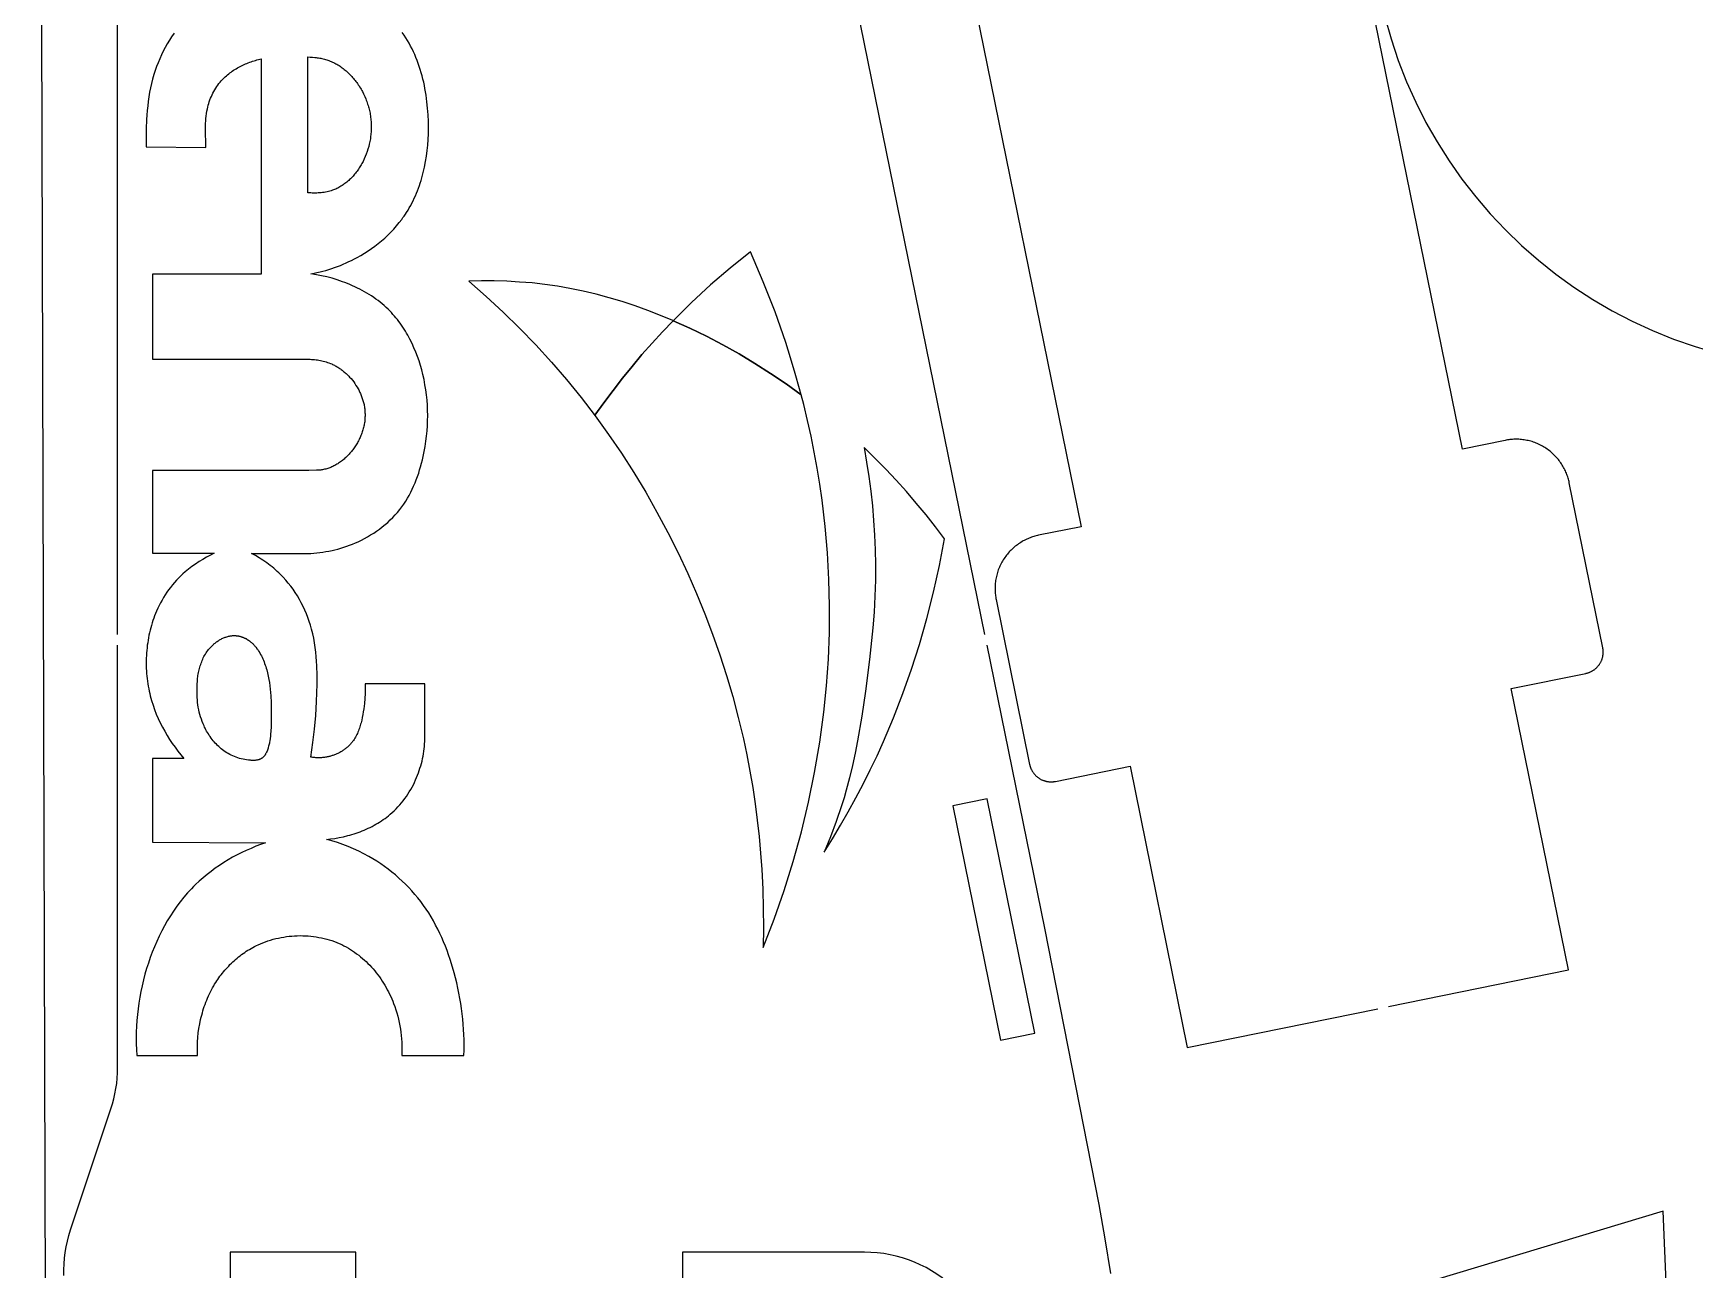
# Model space of a CAD drawing. Extents: x -2485 to -2143, y -68 to 535.
# Drawn here: x -2484.8 to -2332.1, y 138.6 to 252.1 of the extents above; entities that cross this region are included whole.
import ezdxf

# ---------------------------------------------------------------- set-up
doc = ezdxf.new("R2010")
doc.units = 0
doc.layers.add('Contorno', color=5, linetype='Continuous', true_color=0x0000ff)
doc.layers.add('Linha', color=1, linetype='Continuous')

msp = doc.modelspace()

# ---------------------------------------------------------------- linework, layer by layer
at = {"color": 7}
msp.add_lwpolyline([(-2482.28, 531.65), (-2146.82, 534.7, -0.416045), (-2144.29, 532.21), (-2142.6, -62.53, -0.412384), (-2145.07, -65.04), (-2480.54, -68.09, -0.416045), (-2483.06, -65.6), (-2484.75, 529.14, -0.412384)], format="xyb", close=True, dxfattribs=at)
at = {"layer": 'Contorno'}
for points in [[(-2477, 196.92), (-2476.99, 343.29)], [(-2427.19, 343.29), (-2397.38, 196.92)], [(-2360.27, 162.75), (-2343.74, 166.12), (-2349, 191.95), (-2342.14, 193.34), (-2342.1, 193.35), (-2342.06, 193.36), (-2342.01, 193.37), (-2341.97, 193.39), (-2341.93, 193.4), (-2341.88, 193.42), (-2341.84, 193.43), (-2341.79, 193.45), (-2341.75, 193.47), (-2341.71, 193.49), (-2341.66, 193.51), (-2341.62, 193.53), (-2341.58, 193.55), (-2341.54, 193.58), (-2341.49, 193.6), (-2341.45, 193.63), (-2341.41, 193.66), (-2341.37, 193.68), (-2341.33, 193.71), (-2341.29, 193.75), (-2341.25, 193.78), (-2341.21, 193.81), (-2341.17, 193.85), (-2341.14, 193.88), (-2341.1, 193.92), (-2341.07, 193.96), (-2341.03, 193.99), (-2341, 194.03), (-2340.97, 194.07), (-2340.94, 194.11), (-2340.9, 194.16), (-2340.88, 194.2), (-2340.85, 194.24), (-2340.82, 194.29), (-2340.8, 194.33), (-2340.77, 194.38), (-2340.75, 194.42), (-2340.73, 194.47), (-2340.7, 194.52), (-2340.68, 194.56), (-2340.67, 194.61), (-2340.65, 194.66), (-2340.63, 194.71), (-2340.62, 194.76), (-2340.61, 194.81), (-2340.59, 194.86), (-2340.58, 194.9), (-2340.57, 194.95), (-2340.57, 195), (-2340.56, 195.05), (-2340.55, 195.1), (-2340.55, 195.15), (-2340.55, 195.2), (-2340.54, 195.24), (-2340.54, 195.29), (-2340.54, 195.34), (-2340.55, 195.39), (-2340.55, 195.43), (-2340.55, 195.48), (-2340.56, 195.52), (-2340.56, 195.57), (-2340.57, 195.61), (-2340.58, 195.66), (-2340.58, 195.7), (-2343.67, 210.84), (-2343.69, 210.95), (-2343.72, 211.06), (-2343.75, 211.17), (-2343.78, 211.28), (-2343.81, 211.39), (-2343.85, 211.5), (-2343.89, 211.61), (-2343.93, 211.72), (-2343.98, 211.83), (-2344.02, 211.93), (-2344.08, 212.04), (-2344.13, 212.15), (-2344.19, 212.26), (-2344.25, 212.36), (-2344.31, 212.47), (-2344.38, 212.57), (-2344.45, 212.68), (-2344.52, 212.78), (-2344.59, 212.88), (-2344.67, 212.98), (-2344.75, 213.08), (-2344.84, 213.17), (-2344.92, 213.27), (-2345.01, 213.36), (-2345.1, 213.45), (-2345.2, 213.54), (-2345.29, 213.62), (-2345.39, 213.71), (-2345.49, 213.79), (-2345.6, 213.87), (-2345.7, 213.94), (-2345.81, 214.01), (-2345.92, 214.08), (-2346.03, 214.15), (-2346.14, 214.21), (-2346.25, 214.28), (-2346.37, 214.33), (-2346.48, 214.39), (-2346.6, 214.44), (-2346.72, 214.49), (-2346.84, 214.54), (-2346.96, 214.58), (-2347.08, 214.62), (-2347.2, 214.65), (-2347.32, 214.69), (-2347.45, 214.72), (-2347.57, 214.74), (-2347.69, 214.77), (-2347.81, 214.79), (-2347.93, 214.8), (-2348.06, 214.82), (-2348.18, 214.83), (-2348.3, 214.84), (-2348.42, 214.84), (-2348.54, 214.84), (-2348.66, 214.84), (-2348.77, 214.84), (-2348.89, 214.83), (-2349.01, 214.82), (-2349.12, 214.81), (-2349.23, 214.8), (-2349.35, 214.78), (-2349.46, 214.76), (-2349.56, 214.74), (-2353.48, 213.94), (-2374.86, 318.9)], [(-2409.87, 311.77), (-2388.49, 206.81), (-2392.41, 206.02), (-2392.52, 205.99), (-2392.63, 205.97), (-2392.74, 205.94), (-2392.85, 205.91), (-2392.96, 205.87), (-2393.07, 205.84), (-2393.18, 205.8), (-2393.29, 205.75), (-2393.39, 205.71), (-2393.5, 205.66), (-2393.61, 205.61), (-2393.72, 205.55), (-2393.83, 205.5), (-2393.93, 205.44), (-2394.04, 205.37), (-2394.14, 205.31), (-2394.25, 205.24), (-2394.35, 205.16), (-2394.45, 205.09), (-2394.55, 205.01), (-2394.65, 204.93), (-2394.74, 204.85), (-2394.84, 204.76), (-2394.93, 204.67), (-2395.02, 204.58), (-2395.11, 204.49), (-2395.19, 204.39), (-2395.28, 204.29), (-2395.36, 204.19), (-2395.43, 204.09), (-2395.51, 203.98), (-2395.58, 203.88), (-2395.65, 203.77), (-2395.72, 203.66), (-2395.78, 203.54), (-2395.85, 203.43), (-2395.9, 203.32), (-2395.96, 203.2), (-2396.01, 203.08), (-2396.06, 202.96), (-2396.11, 202.84), (-2396.15, 202.72), (-2396.19, 202.6), (-2396.22, 202.48), (-2396.26, 202.36), (-2396.29, 202.24), (-2396.31, 202.12), (-2396.34, 201.99), (-2396.36, 201.87), (-2396.37, 201.75), (-2396.39, 201.63), (-2396.4, 201.51), (-2396.41, 201.39), (-2396.41, 201.27), (-2396.41, 201.15), (-2396.41, 201.03), (-2396.41, 200.91), (-2396.4, 200.79), (-2396.39, 200.68), (-2396.38, 200.56), (-2396.37, 200.45), (-2396.35, 200.34), (-2396.33, 200.23), (-2396.31, 200.12), (-2393.23, 184.98), (-2393.22, 184.94), (-2393.21, 184.89), (-2393.2, 184.85), (-2393.19, 184.81), (-2393.17, 184.76), (-2393.16, 184.72), (-2393.14, 184.67), (-2393.12, 184.63), (-2393.11, 184.59), (-2393.09, 184.54), (-2393.07, 184.5), (-2393.04, 184.46), (-2393.02, 184.41), (-2393, 184.37), (-2392.97, 184.33), (-2392.94, 184.29), (-2392.92, 184.25), (-2392.89, 184.2), (-2392.86, 184.16), (-2392.83, 184.12), (-2392.79, 184.09), (-2392.76, 184.05), (-2392.73, 184.01), (-2392.69, 183.97), (-2392.65, 183.94), (-2392.62, 183.9), (-2392.58, 183.87), (-2392.54, 183.83), (-2392.5, 183.8), (-2392.46, 183.77), (-2392.42, 183.74), (-2392.37, 183.71), (-2392.33, 183.68), (-2392.29, 183.66), (-2392.24, 183.63), (-2392.19, 183.61), (-2392.15, 183.58), (-2392.1, 183.56), (-2392.06, 183.54), (-2392.01, 183.52), (-2391.96, 183.5), (-2391.91, 183.49), (-2391.86, 183.47), (-2391.81, 183.46), (-2391.77, 183.44), (-2391.72, 183.43), (-2391.67, 183.42), (-2391.62, 183.41), (-2391.57, 183.4), (-2391.52, 183.4), (-2391.47, 183.39), (-2391.42, 183.39), (-2391.38, 183.38), (-2391.33, 183.38), (-2391.28, 183.38), (-2391.23, 183.38), (-2391.19, 183.38), (-2391.14, 183.38), (-2391.09, 183.39), (-2391.05, 183.39), (-2391, 183.4), (-2390.96, 183.4), (-2390.91, 183.41), (-2390.87, 183.42), (-2384.01, 184.82), (-2378.75, 158.99), (-2361.25, 162.55)], [(-2397.17, 195.92), (-2391.88, 169.93), (-2386.88, 144.57), (-2386.31, 141.41), (-2385.81, 138.22)], [(-2334.44, 129.39), (-2335.04, 143.96), (-2374.94, 131.93)], [(-2455.11, 137.17), (-2455.11, 140.19), (-2466.65, 140.19), (-2466.64, 125.91)]]:
    msp.add_lwpolyline(points, dxfattribs=at)
for points in [[(-2481.93, 138.05, -0.088752), (-2481.32, 142.23), (-2477.62, 153.34, 0.08061), (-2477, 157.14), (-2477, 195.92)], [(-2396.41, 128.16, 0.415004), (-2408.41, 140.19), (-2425.11, 140.19), (-2425.11, 137.19)]]:
    msp.add_lwpolyline(points, format="xyb", dxfattribs=at)
msp.add_lwpolyline([(-2392.76, 160.3), (-2397.14, 181.81), (-2400.28, 181.17), (-2395.9, 159.66)], close=True, dxfattribs=at)
msp.add_arc((-2318.94, 264.29), 43, 90.6662, 269.3338, dxfattribs=at)
at = {"layer": 'Linha'}
msp.add_lwpolyline([(-2471.82, 252.13), (-2472.04, 251.81), (-2472.25, 251.49), (-2472.44, 251.15), (-2472.63, 250.82), (-2472.81, 250.47), (-2472.98, 250.13), (-2473.14, 249.77), (-2473.29, 249.42), (-2473.43, 249.06), (-2473.56, 248.69), (-2473.67, 248.33), (-2473.79, 247.92), (-2473.89, 247.52), (-2473.98, 247.11), (-2474.06, 246.7), (-2474.13, 246.28), (-2474.19, 245.87), (-2474.24, 245.45), (-2474.28, 245.03), (-2474.31, 244.61), (-2474.34, 244.2), (-2474.37, 243.36), (-2474.37, 242.52), (-2474.37, 241.69), (-2468.91, 241.64), (-2468.93, 243.41), (-2468.92, 243.85), (-2468.91, 244.08), (-2468.89, 244.3), (-2468.87, 244.52), (-2468.84, 244.74), (-2468.8, 244.96), (-2468.76, 245.18), (-2468.72, 245.35), (-2468.68, 245.51), (-2468.63, 245.68), (-2468.58, 245.84), (-2468.52, 246), (-2468.46, 246.16), (-2468.39, 246.32), (-2468.32, 246.48), (-2468.25, 246.63), (-2468.17, 246.78), (-2468.08, 246.93), (-2467.99, 247.08), (-2467.9, 247.22), (-2467.8, 247.36), (-2467.7, 247.5), (-2467.59, 247.63), (-2467.5, 247.74), (-2467.41, 247.84), (-2467.31, 247.94), (-2467.22, 248.03), (-2467.12, 248.13), (-2467.01, 248.22), (-2466.91, 248.31), (-2466.8, 248.4), (-2466.69, 248.48), (-2466.58, 248.56), (-2466.47, 248.64), (-2466.36, 248.72), (-2466.24, 248.8), (-2466.12, 248.87), (-2466, 248.94), (-2465.88, 249.01), (-2465.76, 249.07), (-2465.63, 249.14), (-2465.51, 249.2), (-2465.38, 249.25), (-2465.25, 249.31), (-2465.13, 249.36), (-2465, 249.41), (-2464.87, 249.46), (-2464.74, 249.51), (-2464.6, 249.55), (-2464.47, 249.59), (-2464.34, 249.63), (-2464.21, 249.67), (-2464.07, 249.7), (-2463.94, 249.73), (-2463.81, 249.76), (-2463.81, 229.99), (-2473.81, 229.99), (-2473.81, 222.18), (-2459.45, 222.18), (-2459.31, 222.18), (-2459.18, 222.17), (-2459.04, 222.16), (-2458.91, 222.15), (-2458.77, 222.14), (-2458.64, 222.12), (-2458.51, 222.1), (-2458.37, 222.07), (-2458.24, 222.05), (-2458.11, 222.02), (-2457.98, 221.98), (-2457.85, 221.94), (-2457.72, 221.9), (-2457.59, 221.86), (-2457.46, 221.81), (-2457.34, 221.76), (-2457.25, 221.72), (-2457.17, 221.68), (-2457.09, 221.64), (-2457.01, 221.59), (-2456.93, 221.55), (-2456.85, 221.5), (-2456.77, 221.45), (-2456.69, 221.4), (-2456.61, 221.35), (-2456.53, 221.3), (-2456.46, 221.25), (-2456.38, 221.19), (-2456.31, 221.13), (-2456.24, 221.07), (-2456.16, 221.01), (-2456.09, 220.95), (-2456.02, 220.89), (-2455.95, 220.82), (-2455.89, 220.76), (-2455.82, 220.69), (-2455.75, 220.62), (-2455.69, 220.55), (-2455.56, 220.41), (-2455.44, 220.26), (-2455.32, 220.11), (-2455.21, 219.95), (-2455.11, 219.79), (-2455, 219.63), (-2454.91, 219.46), (-2454.86, 219.38), (-2454.82, 219.29), (-2454.78, 219.2), (-2454.74, 219.12), (-2454.7, 219.03), (-2454.66, 218.94), (-2454.62, 218.85), (-2454.59, 218.76), (-2454.56, 218.67), (-2454.53, 218.58), (-2454.5, 218.49), (-2454.47, 218.4), (-2454.44, 218.3), (-2454.42, 218.21), (-2454.4, 218.12), (-2454.37, 218.02), (-2454.36, 217.93), (-2454.34, 217.83), (-2454.32, 217.74), (-2454.31, 217.64), (-2454.3, 217.55), (-2454.29, 217.45), (-2454.28, 217.36), (-2454.28, 217.26), (-2454.27, 217.16), (-2454.27, 217.07), (-2454.27, 216.97), (-2454.28, 216.87), (-2454.28, 216.77), (-2454.29, 216.66), (-2454.3, 216.56), (-2454.31, 216.45), (-2454.33, 216.34), (-2454.35, 216.24), (-2454.37, 216.13), (-2454.39, 216.03), (-2454.41, 215.92), (-2454.44, 215.82), (-2454.47, 215.72), (-2454.5, 215.61), (-2454.53, 215.51), (-2454.57, 215.41), (-2454.61, 215.31), (-2454.65, 215.2), (-2454.69, 215.1), (-2454.73, 215), (-2454.78, 214.91), (-2454.83, 214.81), (-2454.87, 214.71), (-2454.93, 214.61), (-2454.98, 214.52), (-2455.03, 214.42), (-2455.09, 214.33), (-2455.15, 214.24), (-2455.21, 214.15), (-2455.27, 214.06), (-2455.33, 213.97), (-2455.4, 213.88), (-2455.46, 213.8), (-2455.53, 213.71), (-2455.6, 213.63), (-2455.67, 213.55), (-2455.74, 213.47), (-2455.82, 213.39), (-2455.89, 213.31), (-2455.97, 213.24), (-2456.04, 213.16), (-2456.12, 213.09), (-2456.2, 213.02), (-2456.28, 212.96), (-2456.36, 212.89), (-2456.45, 212.83), (-2456.53, 212.76), (-2456.61, 212.7), (-2456.7, 212.64), (-2456.79, 212.59), (-2456.88, 212.54), (-2456.96, 212.48), (-2457.05, 212.43), (-2457.14, 212.39), (-2457.24, 212.34), (-2457.33, 212.3), (-2457.42, 212.26), (-2457.51, 212.22), (-2457.61, 212.19), (-2457.7, 212.16), (-2457.8, 212.13), (-2457.89, 212.1), (-2457.99, 212.08), (-2458.09, 212.06), (-2458.18, 212.04), (-2458.28, 212.02), (-2458.35, 212.01), (-2458.43, 212.01), (-2458.57, 211.99), (-2458.72, 211.99), (-2459.45, 211.97), (-2473.81, 211.97), (-2473.81, 204.38), (-2468.13, 204.38), (-2468.48, 204.19), (-2468.84, 204), (-2469.18, 203.8), (-2469.52, 203.6), (-2469.85, 203.38), (-2470.18, 203.15), (-2470.33, 203.04), (-2470.49, 202.92), (-2470.64, 202.8), (-2470.79, 202.67), (-2471, 202.48), (-2471.21, 202.29), (-2471.41, 202.09), (-2471.6, 201.89), (-2471.79, 201.68), (-2471.97, 201.46), (-2472.15, 201.24), (-2472.32, 201.02), (-2472.48, 200.79), (-2472.63, 200.55), (-2472.78, 200.31), (-2472.92, 200.07), (-2473.06, 199.82), (-2473.19, 199.57), (-2473.31, 199.32), (-2473.42, 199.06), (-2473.51, 198.85), (-2473.6, 198.63), (-2473.68, 198.42), (-2473.76, 198.2), (-2473.83, 197.98), (-2473.89, 197.75), (-2473.96, 197.53), (-2474.02, 197.3), (-2474.07, 197.07), (-2474.12, 196.85), (-2474.17, 196.62), (-2474.21, 196.39), (-2474.24, 196.15), (-2474.28, 195.92), (-2474.3, 195.69), (-2474.33, 195.45), (-2474.35, 195.22), (-2474.36, 194.98), (-2474.37, 194.75), (-2474.38, 194.51), (-2474.38, 194.27), (-2474.38, 194.04), (-2474.37, 193.8), (-2474.36, 193.57), (-2474.34, 193.33), (-2474.32, 193.09), (-2474.29, 192.86), (-2474.26, 192.63), (-2474.23, 192.39), (-2474.19, 192.16), (-2474.15, 191.93), (-2474.1, 191.7), (-2474.05, 191.48), (-2474, 191.27), (-2473.94, 191.06), (-2473.88, 190.85), (-2473.75, 190.43), (-2473.6, 190.01), (-2473.45, 189.61), (-2473.27, 189.2), (-2473.09, 188.81), (-2472.89, 188.41), (-2472.68, 188.03), (-2472.46, 187.65), (-2472.23, 187.28), (-2471.98, 186.91), (-2471.73, 186.56), (-2471.47, 186.21), (-2471.2, 185.87), (-2470.92, 185.54), (-2473.81, 185.54), (-2473.81, 177.84), (-2463.43, 177.78), (-2463.87, 177.62), (-2464.31, 177.46), (-2464.75, 177.27), (-2465.18, 177.08), (-2465.6, 176.88), (-2466.03, 176.67), (-2466.44, 176.45), (-2466.85, 176.21), (-2467.25, 175.96), (-2467.65, 175.71), (-2468.04, 175.44), (-2468.42, 175.16), (-2468.79, 174.87), (-2469.15, 174.57), (-2469.51, 174.26), (-2469.85, 173.94), (-2470.03, 173.76), (-2470.22, 173.57), (-2470.4, 173.37), (-2470.58, 173.18), (-2470.92, 172.78), (-2471.25, 172.37), (-2471.57, 171.95), (-2471.87, 171.51), (-2472.16, 171.07), (-2472.44, 170.62), (-2472.7, 170.16), (-2472.95, 169.69), (-2473.19, 169.21), (-2473.41, 168.73), (-2473.62, 168.24), (-2473.82, 167.75), (-2474.01, 167.25), (-2474.18, 166.74), (-2474.34, 166.23), (-2474.49, 165.71), (-2474.63, 165.19), (-2474.75, 164.66), (-2474.87, 164.13), (-2474.97, 163.6), (-2475.05, 163.07), (-2475.12, 162.54), (-2475.18, 162.01), (-2475.23, 161.47), (-2475.27, 160.94), (-2475.29, 160.4), (-2475.3, 159.87), (-2475.29, 159.33), (-2475.27, 158.8), (-2475.24, 158.26), (-2469.67, 158.26), (-2469.68, 158.67), (-2469.68, 159.08), (-2469.66, 159.5), (-2469.63, 159.91), (-2469.59, 160.32), (-2469.53, 160.74), (-2469.46, 161.15), (-2469.38, 161.56), (-2469.33, 161.76), (-2469.28, 161.96), (-2469.22, 162.16), (-2469.16, 162.36), (-2469.1, 162.56), (-2469.04, 162.76), (-2468.97, 162.95), (-2468.89, 163.15), (-2468.82, 163.34), (-2468.74, 163.53), (-2468.65, 163.72), (-2468.57, 163.91), (-2468.47, 164.1), (-2468.38, 164.28), (-2468.28, 164.47), (-2468.18, 164.65), (-2468.09, 164.8), (-2467.99, 164.95), (-2467.9, 165.1), (-2467.8, 165.24), (-2467.7, 165.39), (-2467.6, 165.53), (-2467.49, 165.67), (-2467.38, 165.81), (-2467.27, 165.94), (-2467.16, 166.08), (-2467.04, 166.21), (-2466.92, 166.34), (-2466.8, 166.47), (-2466.68, 166.6), (-2466.55, 166.72), (-2466.43, 166.84), (-2466.3, 166.96), (-2466.17, 167.08), (-2466.03, 167.19), (-2465.89, 167.3), (-2465.76, 167.41), (-2465.62, 167.52), (-2465.47, 167.62), (-2465.33, 167.72), (-2465.18, 167.82), (-2465.03, 167.91), (-2464.88, 168), (-2464.73, 168.09), (-2464.58, 168.18), (-2464.42, 168.26), (-2464.26, 168.34), (-2464.1, 168.42), (-2463.88, 168.52), (-2463.65, 168.61), (-2463.42, 168.7), (-2463.19, 168.78), (-2462.95, 168.85), (-2462.71, 168.92), (-2462.47, 168.99), (-2462.23, 169.04), (-2461.99, 169.09), (-2461.74, 169.13), (-2461.49, 169.17), (-2461.25, 169.2), (-2461, 169.22), (-2460.75, 169.24), (-2460.5, 169.25), (-2460.25, 169.26), (-2460, 169.25), (-2459.75, 169.25), (-2459.51, 169.23), (-2459.26, 169.21), (-2459.01, 169.18), (-2458.77, 169.15), (-2458.52, 169.1), (-2458.28, 169.06), (-2458.04, 169), (-2457.8, 168.94), (-2457.56, 168.87), (-2457.33, 168.8), (-2457.09, 168.71), (-2456.87, 168.63), (-2456.64, 168.53), (-2456.42, 168.43), (-2456.21, 168.33), (-2456.01, 168.22), (-2455.81, 168.11), (-2455.61, 167.99), (-2455.42, 167.87), (-2455.23, 167.74), (-2455.05, 167.6), (-2454.86, 167.47), (-2454.69, 167.32), (-2454.51, 167.17), (-2454.34, 167.02), (-2454.17, 166.87), (-2454.01, 166.7), (-2453.85, 166.54), (-2453.69, 166.37), (-2453.54, 166.2), (-2453.39, 166.02), (-2453.24, 165.84), (-2453.1, 165.66), (-2452.96, 165.47), (-2452.83, 165.28), (-2452.7, 165.09), (-2452.58, 164.89), (-2452.45, 164.7), (-2452.34, 164.5), (-2452.23, 164.29), (-2452.12, 164.09), (-2452.02, 163.88), (-2451.92, 163.67), (-2451.82, 163.46), (-2451.73, 163.25), (-2451.65, 163.04), (-2451.54, 162.75), (-2451.45, 162.46), (-2451.36, 162.17), (-2451.27, 161.87), (-2451.2, 161.58), (-2451.14, 161.28), (-2451.08, 160.98), (-2451.03, 160.68), (-2450.99, 160.38), (-2450.96, 160.08), (-2450.93, 159.77), (-2450.91, 159.47), (-2450.9, 159.17), (-2450.9, 158.87), (-2450.9, 158.56), (-2450.91, 158.26), (-2445.19, 158.26), (-2445.17, 158.74), (-2445.17, 159.22), (-2445.18, 159.69), (-2445.19, 160.17), (-2445.22, 160.65), (-2445.25, 161.13), (-2445.3, 161.6), (-2445.35, 162.08), (-2445.41, 162.56), (-2445.48, 163.03), (-2445.56, 163.5), (-2445.65, 163.97), (-2445.75, 164.45), (-2445.85, 164.91), (-2445.97, 165.38), (-2446.09, 165.85), (-2446.33, 166.67), (-2446.46, 167.08), (-2446.6, 167.49), (-2446.74, 167.89), (-2446.9, 168.29), (-2447.06, 168.69), (-2447.23, 169.08), (-2447.41, 169.47), (-2447.59, 169.85), (-2447.79, 170.23), (-2448, 170.61), (-2448.21, 170.97), (-2448.43, 171.34), (-2448.67, 171.69), (-2448.91, 172.04), (-2449.16, 172.38), (-2449.42, 172.72), (-2449.69, 173.04), (-2449.97, 173.36), (-2450.26, 173.67), (-2450.55, 173.97), (-2450.86, 174.27), (-2451.17, 174.55), (-2451.49, 174.83), (-2451.82, 175.1), (-2452.15, 175.36), (-2452.49, 175.62), (-2452.84, 175.86), (-2453.2, 176.09), (-2453.56, 176.31), (-2453.92, 176.53), (-2454.39, 176.78), (-2454.86, 177.02), (-2455.34, 177.24), (-2455.83, 177.44), (-2456.32, 177.63), (-2456.82, 177.8), (-2457.32, 177.96), (-2457.83, 178.1), (-2457.44, 178.14), (-2457.04, 178.19), (-2456.65, 178.26), (-2456.26, 178.34), (-2455.87, 178.44), (-2455.68, 178.49), (-2455.48, 178.54), (-2455.29, 178.6), (-2455.1, 178.67), (-2454.91, 178.73), (-2454.72, 178.8), (-2454.54, 178.87), (-2454.35, 178.95), (-2454.17, 179.03), (-2453.99, 179.12), (-2453.81, 179.2), (-2453.63, 179.29), (-2453.45, 179.39), (-2453.28, 179.49), (-2453.1, 179.59), (-2452.94, 179.69), (-2452.77, 179.8), (-2452.6, 179.91), (-2452.44, 180.03), (-2452.28, 180.15), (-2452.13, 180.27), (-2451.98, 180.4), (-2451.79, 180.56), (-2451.61, 180.73), (-2451.43, 180.9), (-2451.26, 181.08), (-2451.09, 181.27), (-2450.93, 181.45), (-2450.78, 181.65), (-2450.63, 181.85), (-2450.48, 182.05), (-2450.34, 182.25), (-2450.21, 182.46), (-2450.08, 182.68), (-2449.96, 182.89), (-2449.84, 183.11), (-2449.73, 183.33), (-2449.63, 183.56), (-2449.54, 183.77), (-2449.45, 183.98), (-2449.37, 184.2), (-2449.3, 184.41), (-2449.23, 184.63), (-2449.16, 184.85), (-2449.1, 185.07), (-2449.04, 185.29), (-2448.99, 185.51), (-2448.95, 185.74), (-2448.91, 185.96), (-2448.87, 186.19), (-2448.84, 186.41), (-2448.82, 186.64), (-2448.8, 186.87), (-2448.78, 187.09), (-2448.78, 192.38), (-2454.26, 192.38), (-2454.26, 192.16), (-2454.26, 191.94), (-2454.26, 191.71), (-2454.27, 191.49), (-2454.3, 191.04), (-2454.34, 190.59), (-2454.4, 190.08), (-2454.44, 189.82), (-2454.48, 189.56), (-2454.53, 189.3), (-2454.58, 189.05), (-2454.64, 188.79), (-2454.68, 188.67), (-2454.71, 188.54), (-2454.75, 188.42), (-2454.79, 188.3), (-2454.84, 188.18), (-2454.88, 188.06), (-2454.93, 187.94), (-2454.98, 187.83), (-2455.03, 187.72), (-2455.09, 187.6), (-2455.15, 187.49), (-2455.21, 187.39), (-2455.28, 187.28), (-2455.35, 187.18), (-2455.42, 187.08), (-2455.46, 187.03), (-2455.5, 186.98), (-2455.54, 186.93), (-2455.58, 186.89), (-2455.62, 186.84), (-2455.66, 186.79), (-2455.71, 186.74), (-2455.77, 186.69), (-2455.82, 186.63), (-2455.88, 186.58), (-2455.94, 186.53), (-2456, 186.48), (-2456.06, 186.43), (-2456.12, 186.39), (-2456.18, 186.34), (-2456.24, 186.3), (-2456.31, 186.25), (-2456.37, 186.21), (-2456.44, 186.17), (-2456.51, 186.13), (-2456.58, 186.09), (-2456.64, 186.06), (-2456.71, 186.02), (-2456.78, 185.99), (-2456.86, 185.95), (-2456.93, 185.92), (-2457, 185.89), (-2457.07, 185.86), (-2457.15, 185.84), (-2457.22, 185.81), (-2457.29, 185.79), (-2457.37, 185.76), (-2457.44, 185.74), (-2457.52, 185.72), (-2457.6, 185.7), (-2457.67, 185.69), (-2457.75, 185.67), (-2457.82, 185.66), (-2457.91, 185.64), (-2458, 185.63), (-2458.09, 185.62), (-2458.18, 185.61), (-2458.27, 185.6), (-2458.36, 185.6), (-2458.45, 185.6), (-2458.54, 185.59), (-2458.63, 185.6), (-2458.72, 185.6), (-2458.81, 185.6), (-2458.9, 185.61), (-2458.99, 185.62), (-2459.08, 185.63), (-2459.17, 185.64), (-2459.26, 185.66), (-2459.07, 186.98), (-2458.93, 188.23), (-2458.81, 189.47), (-2458.73, 190.76), (-2458.7, 191.54), (-2458.68, 192.35), (-2458.68, 193.18), (-2458.7, 194.02), (-2458.73, 194.45), (-2458.76, 194.87), (-2458.8, 195.3), (-2458.86, 195.73), (-2458.92, 196.15), (-2458.99, 196.57), (-2459.08, 196.98), (-2459.18, 197.39), (-2459.28, 197.76), (-2459.4, 198.12), (-2459.52, 198.47), (-2459.66, 198.82), (-2459.8, 199.16), (-2459.96, 199.49), (-2460.13, 199.82), (-2460.3, 200.14), (-2460.49, 200.45), (-2460.68, 200.76), (-2460.89, 201.06), (-2461.1, 201.35), (-2461.33, 201.63), (-2461.56, 201.91), (-2461.8, 202.17), (-2462.05, 202.43), (-2462.2, 202.57), (-2462.35, 202.71), (-2462.51, 202.85), (-2462.66, 202.99), (-2462.82, 203.12), (-2462.98, 203.25), (-2463.15, 203.37), (-2463.31, 203.49), (-2463.48, 203.61), (-2463.65, 203.73), (-2463.82, 203.84), (-2464, 203.95), (-2464.35, 204.17), (-2464.71, 204.36), (-2459.27, 204.36), (-2458.99, 204.38), (-2458.71, 204.41), (-2458.43, 204.44), (-2458.15, 204.48), (-2457.87, 204.52), (-2457.59, 204.57), (-2457.31, 204.63), (-2457.04, 204.69), (-2456.77, 204.76), (-2456.49, 204.84), (-2456.22, 204.92), (-2455.95, 205.01), (-2455.69, 205.1), (-2455.42, 205.21), (-2455.16, 205.32), (-2454.9, 205.43), (-2454.61, 205.57), (-2454.32, 205.72), (-2454.04, 205.88), (-2453.76, 206.05), (-2453.48, 206.22), (-2453.21, 206.4), (-2452.95, 206.59), (-2452.69, 206.79), (-2452.44, 207), (-2452.19, 207.21), (-2451.96, 207.43), (-2451.73, 207.66), (-2451.51, 207.89), (-2451.3, 208.13), (-2451.09, 208.38), (-2450.99, 208.51), (-2450.9, 208.64), (-2450.72, 208.89), (-2450.54, 209.15), (-2450.38, 209.42), (-2450.22, 209.69), (-2450.08, 209.97), (-2449.94, 210.25), (-2449.81, 210.54), (-2449.68, 210.83), (-2449.57, 211.12), (-2449.46, 211.42), (-2449.35, 211.72), (-2449.26, 212.02), (-2449.17, 212.32), (-2449.09, 212.63), (-2449.01, 212.94), (-2448.94, 213.25), (-2448.84, 213.71), (-2448.75, 214.18), (-2448.68, 214.65), (-2448.62, 215.13), (-2448.58, 215.6), (-2448.54, 216.07), (-2448.53, 216.54), (-2448.52, 217.02), (-2448.53, 217.49), (-2448.55, 217.97), (-2448.58, 218.44), (-2448.63, 218.91), (-2448.69, 219.38), (-2448.77, 219.85), (-2448.86, 220.32), (-2448.96, 220.79), (-2449.07, 221.21), (-2449.19, 221.62), (-2449.32, 222.04), (-2449.46, 222.44), (-2449.61, 222.85), (-2449.78, 223.25), (-2449.96, 223.64), (-2450.15, 224.03), (-2450.25, 224.22), (-2450.35, 224.4), (-2450.46, 224.59), (-2450.57, 224.77), (-2450.69, 224.96), (-2450.8, 225.13), (-2450.92, 225.31), (-2451.05, 225.49), (-2451.17, 225.66), (-2451.3, 225.83), (-2451.44, 225.99), (-2451.57, 226.15), (-2451.71, 226.31), (-2451.86, 226.47), (-2452, 226.63), (-2452.15, 226.78), (-2452.33, 226.94), (-2452.51, 227.11), (-2452.7, 227.27), (-2452.89, 227.42), (-2453.08, 227.57), (-2453.28, 227.72), (-2453.48, 227.86), (-2453.69, 228), (-2453.89, 228.13), (-2454.1, 228.26), (-2454.32, 228.39), (-2454.54, 228.51), (-2454.76, 228.62), (-2454.98, 228.73), (-2455.2, 228.84), (-2455.43, 228.94), (-2455.66, 229.04), (-2455.89, 229.14), (-2456.12, 229.23), (-2456.36, 229.31), (-2456.83, 229.48), (-2457.31, 229.62), (-2457.79, 229.75), (-2458.27, 229.86), (-2458.75, 229.95), (-2459.24, 230.03), (-2458.96, 230.09), (-2458.69, 230.15), (-2458.41, 230.21), (-2458.14, 230.28), (-2457.87, 230.35), (-2457.6, 230.43), (-2457.33, 230.52), (-2457.07, 230.61), (-2456.8, 230.71), (-2456.54, 230.81), (-2456.28, 230.92), (-2456.02, 231.03), (-2455.76, 231.15), (-2455.51, 231.27), (-2455.25, 231.4), (-2455, 231.53), (-2454.66, 231.72), (-2454.33, 231.92), (-2454, 232.13), (-2453.68, 232.35), (-2453.37, 232.58), (-2453.06, 232.82), (-2452.76, 233.07), (-2452.47, 233.32), (-2452.18, 233.59), (-2451.91, 233.86), (-2451.64, 234.14), (-2451.38, 234.43), (-2451.14, 234.73), (-2450.9, 235.03), (-2450.79, 235.19), (-2450.68, 235.34), (-2450.57, 235.5), (-2450.46, 235.66), (-2450.33, 235.87), (-2450.21, 236.09), (-2450.08, 236.3), (-2449.97, 236.52), (-2449.85, 236.75), (-2449.75, 236.97), (-2449.64, 237.2), (-2449.55, 237.43), (-2449.45, 237.66), (-2449.36, 237.89), (-2449.28, 238.13), (-2449.2, 238.37), (-2449.12, 238.61), (-2449.05, 238.85), (-2448.99, 239.09), (-2448.93, 239.34), (-2448.81, 239.83), (-2448.72, 240.34), (-2448.64, 240.84), (-2448.57, 241.35), (-2448.52, 241.86), (-2448.49, 242.38), (-2448.46, 242.9), (-2448.46, 243.42), (-2448.46, 244.03), (-2448.48, 244.63), (-2448.53, 245.24), (-2448.59, 245.84), (-2448.67, 246.44), (-2448.72, 246.74), (-2448.77, 247.04), (-2448.83, 247.33), (-2448.89, 247.62), (-2448.96, 247.92), (-2449.03, 248.2), (-2449.11, 248.49), (-2449.2, 248.78), (-2449.29, 249.06), (-2449.39, 249.34), (-2449.49, 249.61), (-2449.6, 249.89), (-2449.71, 250.16), (-2449.84, 250.42), (-2449.96, 250.69), (-2450.1, 250.95), (-2450.23, 251.2), (-2450.38, 251.45), (-2450.53, 251.7), (-2450.69, 251.95), (-2450.86, 252.19)], dxfattribs=at)
for points in [[(-2459.31, 249.94), (-2459.09, 249.93), (-2458.88, 249.91), (-2458.77, 249.9), (-2458.66, 249.88), (-2458.55, 249.87), (-2458.44, 249.85), (-2458.33, 249.83), (-2458.23, 249.8), (-2458.12, 249.78), (-2458.01, 249.75), (-2457.91, 249.72), (-2457.8, 249.69), (-2457.7, 249.65), (-2457.59, 249.62), (-2457.48, 249.57), (-2457.38, 249.53), (-2457.27, 249.48), (-2457.17, 249.43), (-2457.06, 249.38), (-2456.96, 249.33), (-2456.86, 249.27), (-2456.76, 249.21), (-2456.66, 249.15), (-2456.57, 249.09), (-2456.47, 249.02), (-2456.38, 248.95), (-2456.28, 248.88), (-2456.19, 248.81), (-2456.1, 248.74), (-2456.01, 248.66), (-2455.92, 248.58), (-2455.83, 248.5), (-2455.75, 248.42), (-2455.66, 248.34), (-2455.58, 248.25), (-2455.5, 248.16), (-2455.42, 248.07), (-2455.34, 247.98), (-2455.26, 247.89), (-2455.19, 247.8), (-2455.11, 247.7), (-2455.04, 247.6), (-2454.97, 247.5), (-2454.9, 247.4), (-2454.83, 247.3), (-2454.77, 247.2), (-2454.7, 247.09), (-2454.64, 246.99), (-2454.58, 246.88), (-2454.52, 246.77), (-2454.41, 246.55), (-2454.3, 246.32), (-2454.21, 246.09), (-2454.16, 245.98), (-2454.12, 245.86), (-2454.08, 245.74), (-2454.04, 245.62), (-2454, 245.5), (-2453.97, 245.38), (-2453.93, 245.26), (-2453.9, 245.14), (-2453.87, 245.02), (-2453.84, 244.9), (-2453.82, 244.77), (-2453.8, 244.65), (-2453.78, 244.53), (-2453.76, 244.4), (-2453.74, 244.28), (-2453.73, 244.15), (-2453.72, 244.02), (-2453.71, 243.9), (-2453.71, 243.77), (-2453.7, 243.65), (-2453.7, 243.52), (-2453.7, 243.4), (-2453.71, 243.28), (-2453.71, 243.16), (-2453.72, 243.04), (-2453.73, 242.92), (-2453.74, 242.79), (-2453.76, 242.67), (-2453.79, 242.43), (-2453.83, 242.19), (-2453.89, 241.95), (-2453.94, 241.72), (-2454.01, 241.48), (-2454.09, 241.25), (-2454.17, 241.02), (-2454.26, 240.8), (-2454.36, 240.58), (-2454.46, 240.36), (-2454.52, 240.26), (-2454.57, 240.15), (-2454.63, 240.05), (-2454.69, 239.95), (-2454.75, 239.85), (-2454.81, 239.75), (-2454.88, 239.65), (-2454.95, 239.55), (-2455.01, 239.46), (-2455.08, 239.36), (-2455.15, 239.27), (-2455.23, 239.18), (-2455.3, 239.1), (-2455.38, 239.01), (-2455.45, 238.92), (-2455.53, 238.84), (-2455.61, 238.76), (-2455.69, 238.68), (-2455.78, 238.61), (-2455.86, 238.53), (-2455.94, 238.46), (-2456.03, 238.39), (-2456.12, 238.32), (-2456.21, 238.26), (-2456.3, 238.19), (-2456.39, 238.13), (-2456.49, 238.07), (-2456.58, 238.02), (-2456.68, 237.96), (-2456.77, 237.91), (-2456.87, 237.87), (-2456.97, 237.82), (-2457.07, 237.78), (-2457.17, 237.74), (-2457.27, 237.7), (-2457.38, 237.66), (-2457.51, 237.63), (-2457.64, 237.59), (-2457.77, 237.56), (-2457.9, 237.54), (-2458.03, 237.51), (-2458.17, 237.49), (-2458.3, 237.48), (-2458.44, 237.47), (-2458.58, 237.46), (-2458.71, 237.45), (-2458.85, 237.45), (-2458.99, 237.45), (-2459.12, 237.45), (-2459.26, 237.46), (-2459.53, 237.48), (-2459.53, 249.95)], [(-2418.28, 230.68), (-2418.88, 232.04), (-2420.73, 230.55), (-2422.53, 229.01), (-2424.28, 227.4), (-2425.13, 226.58), (-2425.97, 225.73), (-2425.97, 225.73), (-2424.45, 225.05), (-2422.92, 224.31), (-2421.41, 223.52), (-2419.92, 222.69), (-2418.46, 221.81), (-2417.02, 220.89), (-2415.6, 219.92), (-2414.22, 218.92), (-2414.36, 219.46), (-2414.76, 220.89), (-2415.19, 222.32), (-2415.64, 223.74), (-2416.12, 225.14), (-2416.62, 226.54), (-2417.15, 227.93), (-2417.7, 229.31)], [(-2417.02, 220.89), (-2418.46, 221.81), (-2418.46, 221.81), (-2419.92, 222.69), (-2419.92, 222.69), (-2421.41, 223.52), (-2421.41, 223.52), (-2422.92, 224.31), (-2422.92, 224.31), (-2424.45, 225.05), (-2424.45, 225.05), (-2425.97, 225.73), (-2425.97, 225.73), (-2426.95, 224.71), (-2426.95, 224.71), (-2427.9, 223.67), (-2427.9, 223.67), (-2428.84, 222.61), (-2428.84, 222.61), (-2429.75, 221.53), (-2429.75, 221.53), (-2430.64, 220.44), (-2430.64, 220.44), (-2431.5, 219.32), (-2431.5, 219.32), (-2432.35, 218.19), (-2432.35, 218.19), (-2433.17, 217.04), (-2433.17, 217.04), (-2433.17, 217.04), (-2432.35, 218.19), (-2432.35, 218.19), (-2431.5, 219.32), (-2431.5, 219.32), (-2430.64, 220.44), (-2430.64, 220.44), (-2429.75, 221.53), (-2429.75, 221.53), (-2428.84, 222.61), (-2428.84, 222.61), (-2427.9, 223.67), (-2427.9, 223.67), (-2426.95, 224.71), (-2426.95, 224.71), (-2425.97, 225.73), (-2425.97, 225.73), (-2426, 225.75), (-2426, 225.75), (-2427.15, 226.22), (-2427.15, 226.22), (-2428.31, 226.67), (-2428.31, 226.67), (-2429.48, 227.09), (-2429.48, 227.09), (-2430.66, 227.48), (-2430.66, 227.48), (-2431.84, 227.84), (-2431.84, 227.84), (-2433.04, 228.16), (-2433.04, 228.16), (-2434.25, 228.45), (-2434.25, 228.45), (-2435.46, 228.69), (-2435.46, 228.69), (-2436.61, 228.89), (-2436.61, 228.89), (-2437.76, 229.06), (-2437.76, 229.06), (-2438.92, 229.19), (-2438.92, 229.19), (-2440.09, 229.28), (-2440.09, 229.28), (-2441.25, 229.35), (-2441.25, 229.35), (-2442.42, 229.38), (-2442.42, 229.38), (-2443.58, 229.38), (-2443.58, 229.38), (-2444.75, 229.35), (-2444.75, 229.35), (-2443.15, 227.95), (-2443.15, 227.95), (-2441.59, 226.51), (-2441.59, 226.51), (-2440.08, 225.03), (-2440.08, 225.03), (-2438.6, 223.5), (-2438.6, 223.5), (-2437.16, 221.93), (-2437.16, 221.93), (-2435.77, 220.32), (-2435.77, 220.32), (-2434.43, 218.68), (-2434.43, 218.68), (-2433.13, 216.99), (-2433.13, 216.99), (-2431.9, 215.29), (-2431.9, 215.29), (-2430.71, 213.55), (-2430.71, 213.55), (-2429.58, 211.78), (-2429.58, 211.78), (-2428.49, 209.98), (-2428.49, 209.98), (-2427.46, 208.15), (-2427.46, 208.15), (-2426.47, 206.29), (-2426.47, 206.29), (-2425.53, 204.41), (-2425.53, 204.41), (-2424.64, 202.51), (-2424.64, 202.51), (-2423.83, 200.67), (-2423.83, 200.67), (-2423.07, 198.81), (-2423.07, 198.81), (-2422.36, 196.94), (-2422.36, 196.94), (-2421.69, 195.05), (-2421.69, 195.05), (-2421.07, 193.14), (-2421.07, 193.14), (-2420.5, 191.22), (-2420.5, 191.22), (-2419.99, 189.28), (-2419.99, 189.28), (-2419.52, 187.33), (-2419.52, 187.33), (-2419.21, 185.85), (-2419.21, 185.85), (-2418.92, 184.36), (-2418.92, 184.36), (-2418.67, 182.87), (-2418.67, 182.87), (-2418.44, 181.36), (-2418.44, 181.36), (-2418.25, 179.86), (-2418.25, 179.86), (-2418.08, 178.35), (-2418.08, 178.35), (-2417.94, 176.84), (-2417.94, 176.84), (-2417.84, 175.33), (-2417.84, 175.33), (-2417.75, 173.54), (-2417.75, 173.54), (-2417.7, 171.75), (-2417.7, 171.75), (-2417.69, 169.96), (-2417.69, 169.96), (-2417.72, 168.17), (-2417.72, 168.17), (-2416.71, 170.78), (-2416.71, 170.78), (-2415.79, 173.41), (-2415.79, 173.41), (-2414.95, 176.08), (-2414.95, 176.08), (-2414.2, 178.78), (-2414.2, 178.78), (-2413.54, 181.51), (-2413.54, 181.51), (-2412.98, 184.25), (-2412.98, 184.25), (-2412.51, 187.01), (-2412.51, 187.01), (-2412.31, 188.4), (-2412.31, 188.4), (-2412.14, 189.79), (-2412.14, 189.79), (-2411.89, 192.21), (-2411.89, 192.21), (-2411.72, 194.65), (-2411.72, 194.65), (-2411.63, 197.09), (-2411.63, 197.09), (-2411.61, 199.53), (-2411.61, 199.53), (-2411.67, 201.96), (-2411.67, 201.96), (-2411.8, 204.4), (-2411.8, 204.4), (-2412.01, 206.83), (-2412.01, 206.83), (-2412.3, 209.26), (-2412.3, 209.26), (-2412.51, 210.73), (-2412.51, 210.73), (-2412.75, 212.2), (-2412.75, 212.2), (-2413.02, 213.66), (-2413.02, 213.66), (-2413.31, 215.12), (-2413.31, 215.12), (-2413.63, 216.57), (-2413.63, 216.57), (-2413.98, 218.02), (-2413.98, 218.02), (-2414.22, 218.92), (-2414.22, 218.92), (-2415.6, 219.92), (-2415.6, 219.92)], [(-2408.01, 211.41), (-2407.83, 210.07), (-2407.68, 208.73), (-2407.56, 207.38), (-2407.47, 206.04), (-2407.41, 204.69), (-2407.39, 203.34), (-2407.4, 201.89), (-2407.44, 200.43), (-2407.52, 198.97), (-2407.63, 197.52), (-2407.93, 194.62), (-2408.3, 191.72), (-2408.63, 189.42), (-2409.03, 187.14), (-2409.25, 186), (-2409.5, 184.87), (-2409.77, 183.75), (-2410.07, 182.63), (-2410.28, 181.91), (-2410.51, 181.18), (-2411, 179.75), (-2411.53, 178.33), (-2412.11, 176.93), (-2411.35, 178.15), (-2410.6, 179.39), (-2409.89, 180.64), (-2409.19, 181.91), (-2408.52, 183.18), (-2407.87, 184.47), (-2407.25, 185.78), (-2406.65, 187.09), (-2405.73, 189.27), (-2404.87, 191.48), (-2404.08, 193.72), (-2403.36, 195.98), (-2402.67, 198.38), (-2402.06, 200.81), (-2401.52, 203.25), (-2401.06, 205.71), (-2401.89, 206.81), (-2402.75, 207.91), (-2403.64, 208.98), (-2404.55, 210.04), (-2405.49, 211.07), (-2406.45, 212.09), (-2407.44, 213.09), (-2408.44, 214.07), (-2408.21, 212.74)], [(-2466.27, 196.81), (-2466.23, 196.81), (-2466.19, 196.81), (-2466.14, 196.81), (-2466.1, 196.8), (-2466.05, 196.8), (-2466.01, 196.79), (-2465.96, 196.79), (-2465.91, 196.78), (-2465.87, 196.77), (-2465.82, 196.76), (-2465.78, 196.75), (-2465.73, 196.74), (-2465.69, 196.72), (-2465.64, 196.71), (-2465.6, 196.69), (-2465.56, 196.68), (-2465.51, 196.66), (-2465.47, 196.65), (-2465.43, 196.63), (-2465.38, 196.61), (-2465.34, 196.59), (-2465.3, 196.57), (-2465.26, 196.55), (-2465.21, 196.53), (-2465.13, 196.48), (-2465.05, 196.43), (-2464.97, 196.38), (-2464.9, 196.33), (-2464.82, 196.27), (-2464.76, 196.22), (-2464.7, 196.17), (-2464.65, 196.12), (-2464.59, 196.07), (-2464.54, 196.02), (-2464.49, 195.96), (-2464.44, 195.91), (-2464.39, 195.85), (-2464.34, 195.79), (-2464.29, 195.74), (-2464.24, 195.68), (-2464.2, 195.61), (-2464.15, 195.55), (-2464.11, 195.49), (-2464.07, 195.43), (-2464.03, 195.36), (-2463.95, 195.23), (-2463.87, 195.09), (-2463.8, 194.96), (-2463.73, 194.82), (-2463.67, 194.68), (-2463.61, 194.54), (-2463.55, 194.39), (-2463.5, 194.25), (-2463.45, 194.11), (-2463.4, 193.96), (-2463.35, 193.82), (-2463.31, 193.67), (-2463.23, 193.38), (-2463.17, 193.09), (-2463.11, 192.79), (-2463.06, 192.5), (-2463.02, 192.2), (-2462.98, 191.9), (-2462.96, 191.59), (-2462.94, 191.29), (-2462.91, 190.66), (-2462.9, 189.37), (-2462.91, 188.46), (-2462.93, 188.01), (-2462.95, 187.79), (-2462.97, 187.57), (-2462.99, 187.35), (-2463.03, 187.14), (-2463.04, 187.04), (-2463.06, 186.94), (-2463.08, 186.84), (-2463.11, 186.74), (-2463.13, 186.65), (-2463.16, 186.55), (-2463.18, 186.46), (-2463.22, 186.37), (-2463.25, 186.28), (-2463.28, 186.2), (-2463.32, 186.12), (-2463.34, 186.08), (-2463.36, 186.04), (-2463.38, 185.99), (-2463.41, 185.94), (-2463.43, 185.9), (-2463.46, 185.86), (-2463.49, 185.81), (-2463.5, 185.79), (-2463.52, 185.77), (-2463.53, 185.75), (-2463.55, 185.74), (-2463.57, 185.72), (-2463.58, 185.7), (-2463.6, 185.68), (-2463.62, 185.66), (-2463.63, 185.64), (-2463.65, 185.63), (-2463.67, 185.61), (-2463.69, 185.59), (-2463.71, 185.58), (-2463.73, 185.56), (-2463.75, 185.55), (-2463.77, 185.53), (-2463.79, 185.52), (-2463.81, 185.51), (-2463.83, 185.5), (-2463.85, 185.48), (-2463.88, 185.47), (-2463.9, 185.46), (-2463.92, 185.45), (-2463.93, 185.45), (-2463.96, 185.43), (-2464, 185.42), (-2464.03, 185.41), (-2464.06, 185.4), (-2464.1, 185.39), (-2464.13, 185.39), (-2464.17, 185.38), (-2464.21, 185.37), (-2464.24, 185.37), (-2464.28, 185.36), (-2464.32, 185.36), (-2464.36, 185.35), (-2464.4, 185.35), (-2464.48, 185.35), (-2464.56, 185.35), (-2464.64, 185.35), (-2464.73, 185.35), (-2464.81, 185.36), (-2464.9, 185.36), (-2464.98, 185.37), (-2465.15, 185.4), (-2465.32, 185.42), (-2465.48, 185.46), (-2465.64, 185.5), (-2465.8, 185.54), (-2465.96, 185.59), (-2466.11, 185.64), (-2466.26, 185.7), (-2466.41, 185.76), (-2466.56, 185.83), (-2466.7, 185.9), (-2466.84, 185.97), (-2466.98, 186.06), (-2467.11, 186.14), (-2467.24, 186.23), (-2467.37, 186.32), (-2467.49, 186.42), (-2467.61, 186.52), (-2467.72, 186.62), (-2467.83, 186.72), (-2467.93, 186.83), (-2468.04, 186.94), (-2468.14, 187.05), (-2468.23, 187.16), (-2468.33, 187.28), (-2468.42, 187.4), (-2468.51, 187.53), (-2468.59, 187.65), (-2468.67, 187.78), (-2468.75, 187.91), (-2468.83, 188.04), (-2468.9, 188.17), (-2468.97, 188.3), (-2469.02, 188.4), (-2469.06, 188.51), (-2469.15, 188.71), (-2469.24, 188.92), (-2469.31, 189.13), (-2469.38, 189.35), (-2469.44, 189.57), (-2469.5, 189.78), (-2469.54, 190), (-2469.59, 190.23), (-2469.62, 190.45), (-2469.65, 190.68), (-2469.67, 190.9), (-2469.69, 191.13), (-2469.71, 191.36), (-2469.71, 191.59), (-2469.71, 191.82), (-2469.71, 192.09), (-2469.7, 192.36), (-2469.68, 192.62), (-2469.65, 192.89), (-2469.64, 193.02), (-2469.62, 193.15), (-2469.6, 193.28), (-2469.57, 193.41), (-2469.55, 193.54), (-2469.52, 193.67), (-2469.48, 193.79), (-2469.45, 193.92), (-2469.41, 194.04), (-2469.37, 194.17), (-2469.33, 194.29), (-2469.28, 194.41), (-2469.24, 194.53), (-2469.18, 194.65), (-2469.13, 194.77), (-2469.07, 194.88), (-2469.01, 194.99), (-2468.94, 195.11), (-2468.87, 195.22), (-2468.8, 195.32), (-2468.73, 195.43), (-2468.65, 195.53), (-2468.56, 195.63), (-2468.48, 195.73), (-2468.42, 195.79), (-2468.36, 195.85), (-2468.3, 195.91), (-2468.24, 195.96), (-2468.18, 196.02), (-2468.12, 196.07), (-2468.05, 196.12), (-2467.98, 196.18), (-2467.92, 196.23), (-2467.85, 196.27), (-2467.78, 196.32), (-2467.71, 196.37), (-2467.64, 196.41), (-2467.57, 196.45), (-2467.49, 196.49), (-2467.42, 196.53), (-2467.35, 196.56), (-2467.27, 196.6), (-2467.2, 196.63), (-2467.12, 196.66), (-2467.05, 196.68), (-2466.97, 196.71), (-2466.89, 196.73), (-2466.81, 196.75), (-2466.74, 196.77), (-2466.66, 196.78), (-2466.58, 196.79), (-2466.54, 196.8), (-2466.5, 196.8), (-2466.46, 196.81), (-2466.42, 196.81), (-2466.38, 196.81), (-2466.35, 196.81), (-2466.31, 196.81)]]:
    msp.add_lwpolyline(points, close=True, dxfattribs=at)

doc.saveas('drawing.dxf')
